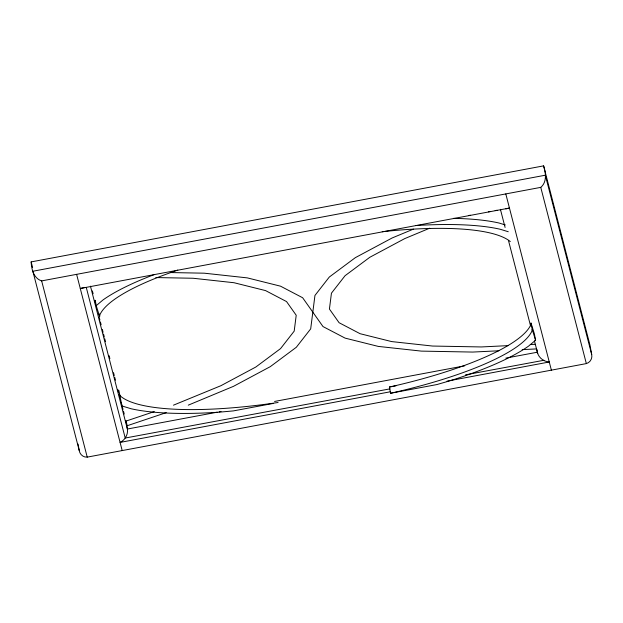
<?xml version="1.0" encoding="UTF-8"?>
<svg xmlns="http://www.w3.org/2000/svg" width="623" height="623" viewBox="0 0 623 623"><rect width="100%" height="100%" fill="white"/><g stroke="black" fill="none" stroke-linecap="round" stroke-linejoin="round"><path stroke-width="0.93" d="M95.249 300.309L96.23 305.652L99.625 316.562L99.921 314.716A182.469 43.112 -10.4 0 1 177.781 270.125M531.03 323.096L530.734 324.933A182.469 43.112 -10.4 0 1 391.01 386.688L389.453 387.008L390.59 393.238L436.918 384.555L450.141 380.723A195.544 46.203 -10.4 0 0 528.732 345.991L535.57 340.236L534.425 334.006L531.03 323.096L532.167 329.326L535.57 340.236M532.167 329.326L531.871 331.163A182.469 43.112 -10.4 0 1 392.147 392.918L390.59 393.238M540.764 187.367C547.134 182.095 545.834 172.812 543.606 165.866L31.15 261.901C31.446 269.237 33.704 278.403 41.648 280.895L540.764 187.367L586.344 363.598L87.228 457.126C83.334 457.516 79.767 454.401 79.246 450.593L32.863 271.246L545.32 175.211L591.702 354.565C592.582 358.404 590.16 362.563 586.344 363.598M96.23 305.652L103.068 299.897A195.544 46.203 -10.4 0 1 154.325 274.564M85.133 287.444L80.274 288.48L509.458 208.051L505.868 208.892M413.407 229.116L392.124 237.978L355.351 257.649L329.302 277.04L314.95 295.442L310.69 328.866L296.33 347.26L270.289 366.651L233.516 386.322L188.278 405.16M429.769 228.174L404.74 238.601L369.821 257.276L345.08 275.693L331.444 293.168L329.427 309.039L339.091 322.722L360.078 333.702L391.618 341.575L432.526 346.045L481.283 346.949L508.197 345.625M154.302 411.601L126.048 421.078L127.248 425.719L166.248 412.628M173.451 405.176L220.9 385.707L255.819 367.025L280.56 348.607L294.196 331.132L296.213 315.261L286.549 301.579L265.554 290.598L234.014 282.725L193.107 278.255L155.828 277.562M217.232 412.2L127.396 429.029C128.276 434.449 125.013 440.134 120.083 442.416L390.59 391.727M219.14 411.842L221.048 411.484M274.564 401.453L464.735 365.818M505.829 358.116L537.369 352.213C538.49 357.68 543.793 361.706 549.268 361.994L446.987 381.159M273.061 403.47L233.352 410.907L219.46 412.153A195.544 46.203 -10.4 0 1 131.001 408.727L121.952 405.947L118.845 390.38M389.453 387.008L396.072 385.769M468.387 215.566L470.303 215.215M488.463 211.843L490.371 211.485M495.153 210.597L497.068 210.247M389.99 388.861L125.223 438.031L86.363 287.756M465.506 374.836L543.879 360.281M530.298 344.535L535.102 344.293M498.891 350.78L472.717 352.065L421.382 351.115L378.309 346.411L345.103 338.118L322.994 326.561L302.646 297.747L280.537 286.183L247.331 277.889L204.258 273.186L170.359 272.555M522.16 349.628L536.341 348.927M505.315 224.942L498.976 223.003A195.544 46.203 -10.4 0 0 453.388 218.362M508.267 231.733L500.121 229.233A195.544 46.203 -10.4 0 0 415.541 225.549M119.655 394.834L120.831 396.392A182.469 43.112 -10.4 0 0 278.107 402.489M543.606 165.866L589.989 345.22L591.702 354.565M505.798 193.917L551.378 370.155M500.417 209.336L505.097 227.442M508.438 240.353L530.562 325.891M534.448 340.929L537.68 353.436M92.383 290.91L93.115 293.729M94.813 300.309L95.545 303.128M99.189 317.232L99.921 320.051M100.404 321.927L101.136 324.747M102.351 329.45L103.075 332.269M103.566 334.146L104.29 336.973M104.781 338.85L105.513 341.669M109.157 355.772L109.882 358.591M113.534 372.686L114.258 375.505M114.749 377.39L115.473 380.209M117.911 389.609L118.635 392.428M119.125 394.304L119.85 397.131M122.279 406.531L123.011 409.35M123.502 411.227L124.226 414.046M90.452 286.152L127.396 429.029L126.882 426.225M76.613 274.346L122.194 450.577M41.648 280.895L87.228 457.126M31.15 261.901L32.606 267.532M536.855 349.41L537.369 352.213M125.854 420.618L126.539 424.356M121.298 402.388L121.952 405.947M99.135 313.891L99.625 316.562M78.046 444.051L79.246 450.593M382.242 231.709A182.469 43.112 -10.4 0 1 510.284 241.56"/></g></svg>
